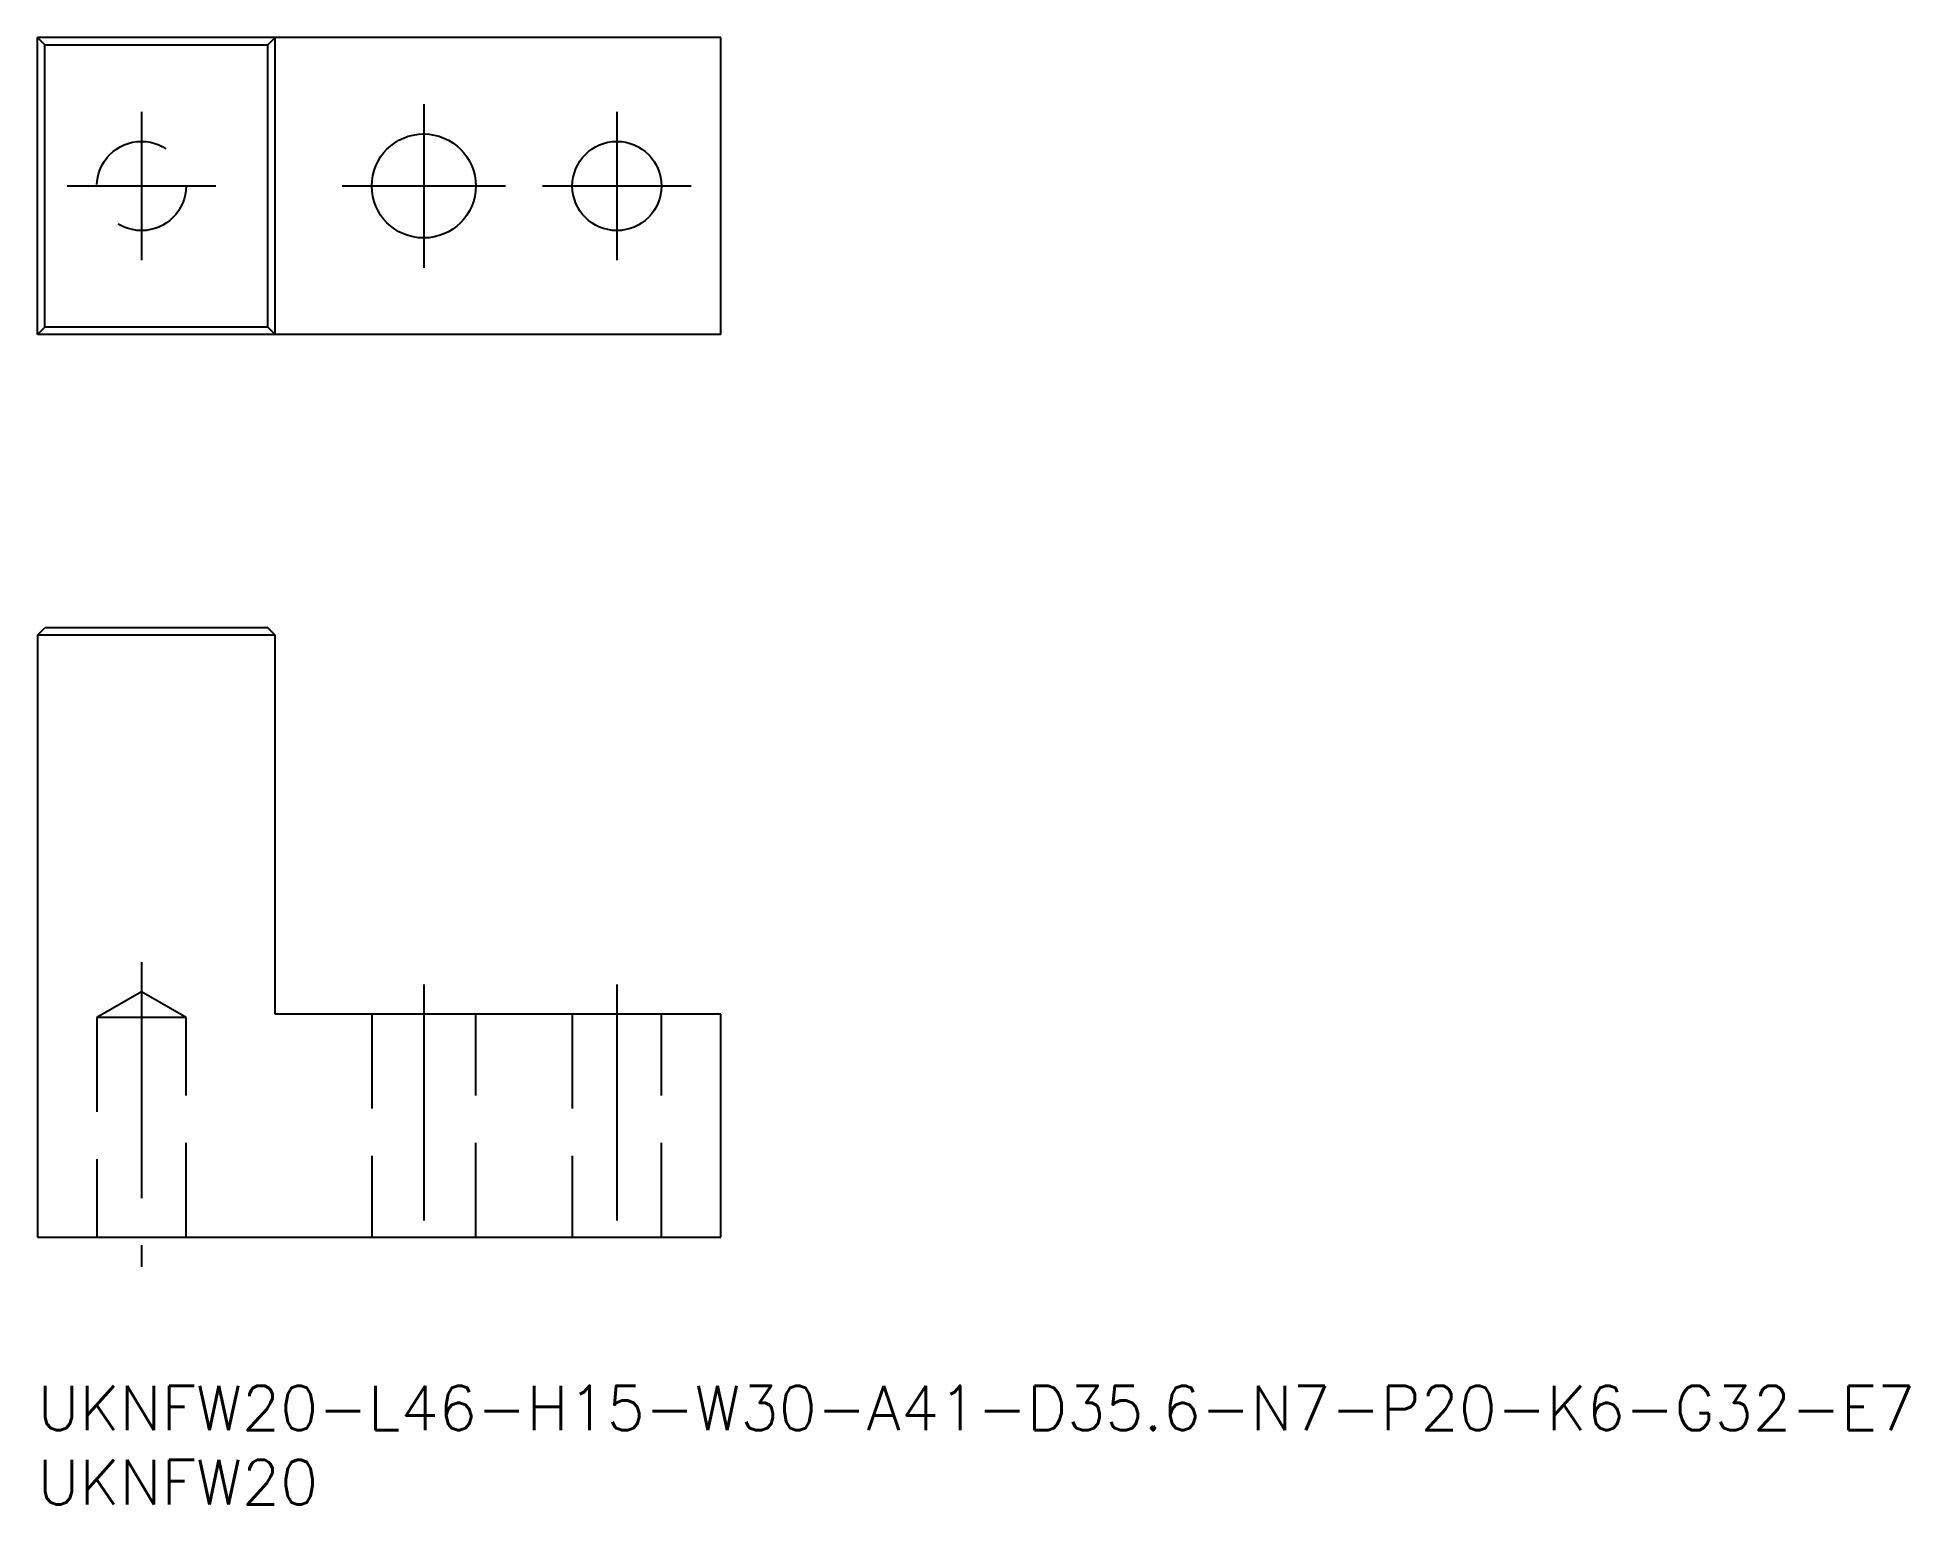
# Model space of a CAD drawing. Extents: x 0 to 126, y -8 to 91.
import ezdxf

# ---------------------------------------------------------------- set-up
doc = ezdxf.new("R2010")
doc.units = 0
doc.header["$LTSCALE"] = 0.5
doc.linetypes.add('CENTER', pattern=[50.8, 31.75, -6.35, 6.35, -6.35])
doc.linetypes.add('DASHED', pattern=[19.05, 12.7, -6.35])
for name, color, linetype in [('MSM_CENTER', 1, 'CENTER'), ('MSM_CONTINUOUS', 7, 'CONTINUOUS'), ('MSM_DASHED', 4, 'DASHED'), ('MSM_PART_NUMBER', 7, 'CONTINUOUS')]:
    doc.layers.add(name, color=color, linetype=linetype)
doc.styles.get("Standard").update_dxf_attribs({"font": 'txt.shx', "height": 3, "bigfont": 'bigfont.shx'})

# ---------------------------------------------------------------- blocks, each defined once
blk = doc.blocks.new('*U65')
at = {"layer": 'MSM_PART_NUMBER'}
blk.add_text('UKNFW20-L46-H15-W30-A41-D35.6-N7-P20-K6-G32-E7', height=3, dxfattribs=at).set_placement((0, -3))
blk = doc.blocks.new('*U66')
at = {"layer": 'MSM_PART_NUMBER'}
blk.add_text('UKNFW20', height=3, dxfattribs=at).set_placement((0, -8))

msp = doc.modelspace()

# ---------------------------------------------------------------- linework, layer by layer
at = {"layer": 'MSM_CENTER'}
for p, q in [((7, 85.74), (7, 75.74)), ((26, 86.24), (26, 75.24)), ((39, 85.74), (39, 75.74)), ((2, 80.74), (12, 80.74)), ((20.5, 80.74), (31.5, 80.74)), ((34, 80.74), (44, 80.74)), ((7, 28.5), (7, 8)), ((26, 27), (26, 8)), ((39, 27), (39, 8))]:
    msp.add_line(p, q, dxfattribs=at)
at = {"layer": 'MSM_CONTINUOUS'}
for p, q in [((46, 90.74), (0, 90.74)), ((0, 70.74), (0, 90.74)), ((0.5, 90.24), (0, 90.74)), ((16, 90.74), (15.5, 90.24)), ((16, 70.74), (16, 90.74)), ((46, 70.74), (46, 90.74)), ((0.5, 71.24), (0.5, 90.24)), ((0.5, 90.24), (15.5, 90.24)), ((15.5, 71.24), (15.5, 90.24)), ((0, 70.74), (0.5, 71.24)), ((46, 70.74), (0, 70.74)), ((15.5, 71.24), (0.5, 71.24)), ((16, 70.74), (15.5, 71.24)), ((0, 50.5), (0.5, 51)), ((0, 50.5), (0, 10)), ((16, 50.5), (0, 50.5)), ((15.5, 51), (0.5, 51)), ((16, 50.5), (15.5, 51)), ((16, 25), (16, 50.5)), ((46, 25), (16, 25)), ((46, 10), (46, 25)), ((0, 10), (46, 10))]:
    msp.add_line(p, q, dxfattribs=at)
for centre, radius in [((26, 80.74), 3.5), ((39, 80.74), 3)]:
    msp.add_circle(centre, radius, dxfattribs=at)
at = {"layer": 'MSM_DASHED'}
for p, q in [((7, 26.5), (4, 24.77)), ((10, 24.77), (7, 26.5)), ((10, 24.77), (4, 24.77)), ((4, 24.77), (4, 10)), ((10, 10), (10, 24.77)), ((22.5, 25), (22.5, 10)), ((29.5, 10), (29.5, 25)), ((36, 25), (36, 10)), ((42, 10), (42, 25))]:
    msp.add_line(p, q, dxfattribs=at)
msp.add_circle((7, 80.74), 3, dxfattribs=at)

# ---------------------------------------------------------------- block references
at = {"layer": 'MSM_CONTINUOUS'}
for name in ['*U65', '*U66']:
    msp.add_blockref(name, (0, 0), dxfattribs=at)

doc.saveas('drawing.dxf')
